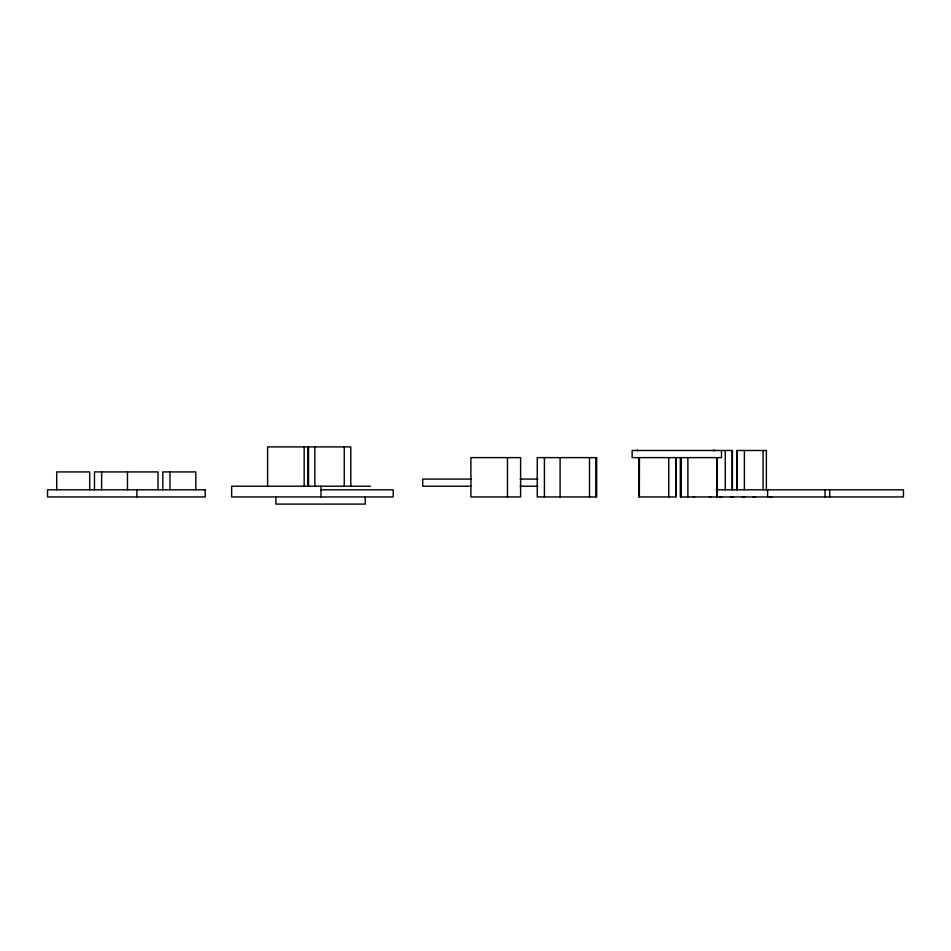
<?xml version="1.0" encoding="UTF-8"?>
<svg xmlns="http://www.w3.org/2000/svg" width="951" height="951" viewBox="0 0 951 951"><rect width="100%" height="100%" fill="white"/><g stroke="black" fill="none" stroke-linecap="round" stroke-linejoin="round"><path stroke-width="1.43" d="M714.07 450.477L713.226 450.477L715.521 450.477M693.386 496.945L694.503 496.945M471.446 479.078L422.72 479.078L422.72 486.223L471.446 486.223M520.173 479.078L537.886 479.078M370.486 486.223L231.64 486.223L231.64 496.945L393.191 496.945L393.191 489.801L320.844 489.801M520.173 486.223L537.886 486.223M716.258 489.801L903.45 489.801L903.45 496.945L680.464 496.945L680.464 457.621M639.167 496.945L639.167 457.621L639.06 496.945L676.03 496.945L676.03 457.621L675.745 496.945M709.327 496.945L710.861 496.945M719.931 496.945L721.643 496.945M730.487 496.945L733.209 496.945M742.398 496.945L744.776 496.945M753.192 496.945L755.546 496.945M769.644 496.945L771.903 496.945M637.836 450.477L636.992 450.477L637.978 450.477M769.609 496.945L770.453 496.945M829.7 489.801L829.7 496.945M825.052 489.801L825.052 496.945M767.612 489.801L767.612 496.945M766.375 489.801L766.375 450.477L736.954 450.477L736.954 489.801M763.082 450.477L763.082 489.801M744.383 450.477L744.383 489.801M737.227 450.477L737.227 489.801M732.413 489.801L732.413 450.477L632.142 450.477L632.142 457.621L721.5 457.621L721.5 450.477M732.127 450.477L732.127 489.801M725.268 450.477L725.268 489.801M717.304 457.621L717.304 496.945M717.03 457.621L717.03 496.945M687.882 457.621L687.882 496.945M681.285 457.621L681.285 496.945M680.738 457.621L680.845 496.945M680.571 457.621L680.571 496.945M668.767 457.621L668.767 496.945M639.452 457.621L639.345 496.945M595.837 457.621L595.837 496.945M589.513 457.621L589.513 496.945M560.091 457.621L560.091 496.945M544.4 457.621L544.4 496.945M507.477 457.621L507.477 496.945M365.243 496.945L365.243 504.101L275.873 504.101L275.873 496.945M350.776 486.223L350.776 446.899L267.611 446.899L267.611 486.223M344.262 446.899L344.262 486.223M321.01 486.223L321.01 496.945M314.84 446.899L314.84 486.223M308.516 446.899L308.516 486.223M307.696 446.899L307.696 486.223M304.177 446.899L304.177 486.223M195.811 489.801L195.811 471.922L162.811 471.922L162.811 489.801M169.956 471.922L169.956 489.801M158.032 489.801L158.032 471.922L94.482 471.922L94.482 489.801M136.908 489.801L136.908 496.945M127.482 471.922L127.482 489.801M101.626 471.922L101.626 489.801M89.703 489.801L89.703 471.922L56.703 471.922L56.703 489.801M520.601 457.621L470.9 457.621L470.9 496.945L520.601 496.945L520.601 457.621M596.669 457.621L537.256 457.621L537.256 496.945L596.669 496.945L596.669 457.621M205.238 489.801L47.55 489.801L47.55 496.945L205.238 496.945L205.238 489.801"/></g></svg>
